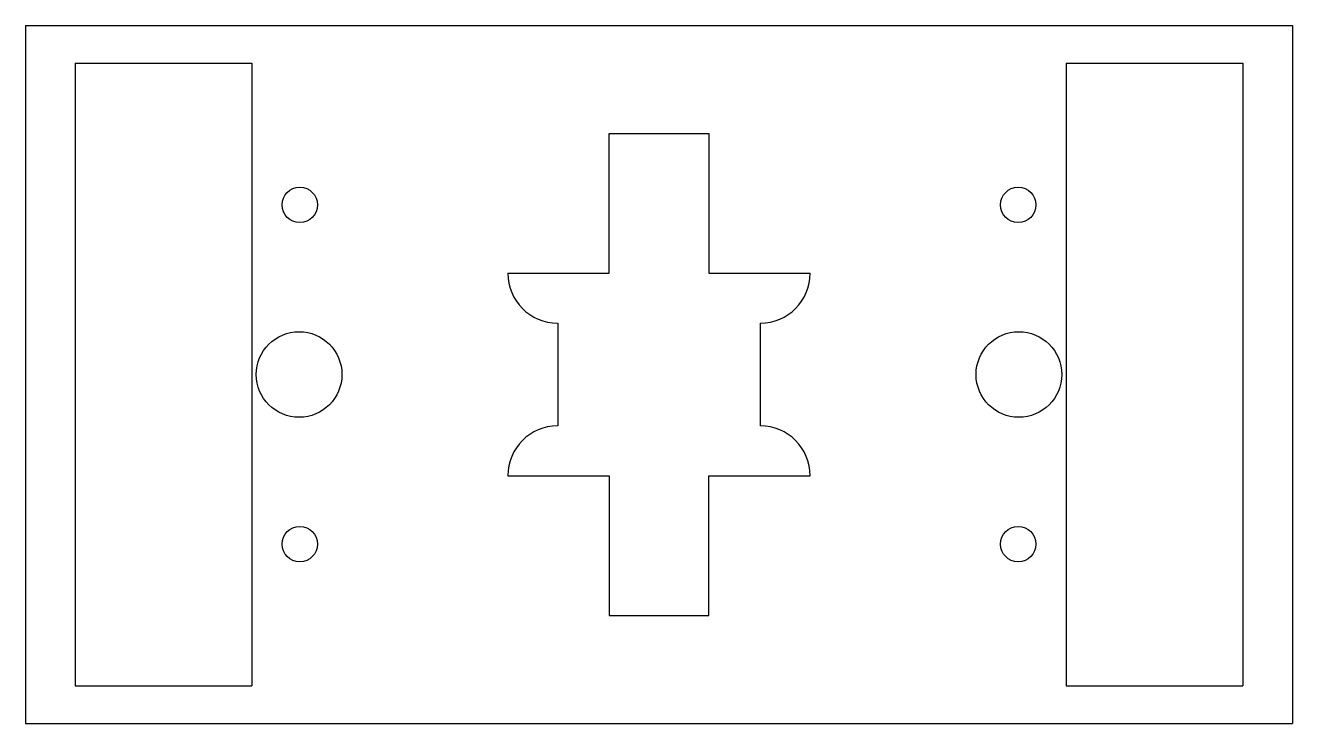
# Model space of a CAD drawing. Header units: millimetres. Extents: x -31.8 to 31.8, y -17.5 to 17.5.
import ezdxf

# ---------------------------------------------------------------- set-up
doc = ezdxf.new("R2010")
doc.units = ezdxf.units.MM

msp = doc.modelspace()

# ---------------------------------------------------------------- linework, layer by layer
at = {"color": 7, "linetype": 'Continuous', "lineweight": 25}
for p, q in [((-31.75, 17.5), (31.75, 17.5)), ((-31.75, 17.5), (-31.75, -17.5)), ((31.75, 17.5), (31.75, -17.5)), ((-29.25, 15.6), (-29.25, -15.6)), ((-29.25, 15.6), (-20.4, 15.6)), ((-20.4, 15.6), (-20.4, -15.6)), ((20.4, 15.6), (20.4, -15.6)), ((20.4, 15.6), (29.25, 15.6)), ((29.25, 15.6), (29.25, -15.6)), ((-2.5, 12.075), (2.5, 12.075)), ((-2.5, 5.075), (-2.5, 12.075)), ((2.5, 12.075), (2.5, 5.075)), ((-7.575, 5.075), (-2.5, 5.075)), ((2.5, 5.075), (7.575, 5.075)), ((-5.075, 2.575), (-5.075, -2.575)), ((5.075, 2.575), (5.075, -2.575)), ((-7.575, -5.075), (-2.5, -5.075)), ((-2.5, -5.075), (-2.5, -12.075)), ((2.5, -12.075), (2.5, -5.075)), ((2.5, -5.075), (7.575, -5.075)), ((-2.5, -12.075), (2.5, -12.075)), ((-29.25, -15.6), (-20.4, -15.6)), ((20.4, -15.6), (29.25, -15.6)), ((-31.75, -17.5), (31.75, -17.5))]:
    msp.add_line(p, q, dxfattribs=at)
for centre, radius in [((-18, 8.5), 0.889), ((18, 8.5), 0.889), ((-18.034, 0), 2.145), ((18.034, 0), 2.145), ((-18, -8.5), 0.889), ((18, -8.5), 0.889)]:
    msp.add_circle(centre, radius, dxfattribs=at)
for centre, start, end in [((-5.075, 5.075), 180, 270), ((5.075, 5.075), 270, 0), ((-5.075, -5.075), 90, 180), ((5.075, -5.075), 0, 90)]:
    msp.add_arc(centre, 2.5, start, end, dxfattribs=at)

doc.saveas('drawing.dxf')
